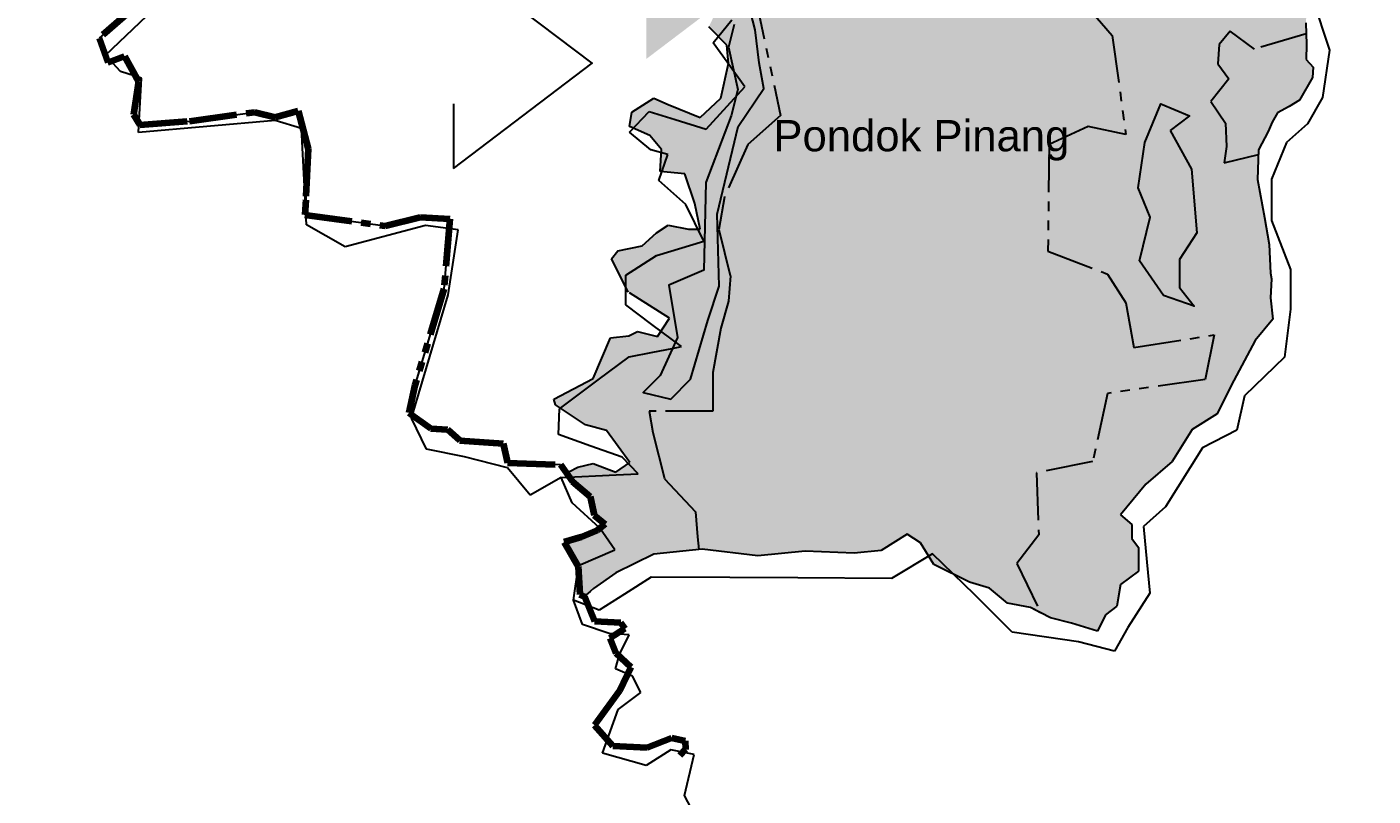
# Model space of a CAD drawing. Header units: millimetres. Extents: x 732789 to 734367, y 13383 to 14017.
# Drawn here: x 733152.58 to 733170.3, y 13746.92 to 13757.05 of the extents above; entities that cross this region are included whole.
import ezdxf

# ---------------------------------------------------------------- set-up
doc = ezdxf.new("R2010")
doc.units = ezdxf.units.MM
doc.linetypes.add('HIDDEN', pattern=[0.375, 0.25, -0.125])
doc.linetypes.add('PHANTOM2', pattern=[1.25, 0.625, -0.125, 0.125, -0.125, 0.125, -0.125])
doc.layers.add('Batas Wilayah', color=7, linetype='PHANTOM2')
doc.layers.add('Bbatas Provinsi', color=7, linetype='PHANTOM2')
doc.styles.get("Standard").update_dxf_attribs({"font": 'arial.ttf'})
picture_1 = doc.add_image_def('image1.png', size_in_pixel=(591, 835))

msp = doc.modelspace()

# ---------------------------------------------------------------- hatches: boundary and pattern name
at = {"true_color": 0xc7c8ca}
h = msp.add_hatch(color=9, dxfattribs=at)
h.dxf.hatch_style = 1
h.paths.add_polyline_path([(733165.226, 13770.645), (733165.125, 13771.322), (733165.146, 13771.726), (733165.086, 13771.989), (733164.609, 13771.922), (733163.412, 13771.902), (733163.157, 13771.882), (733163.157, 13772.042), (733163.004, 13772.026), (733162.987, 13771.898), (733162.756, 13771.948), (733162.595, 13771.989), (733162.517, 13771.982), (733162.608, 13771.255), (733162.45, 13770.64), (733162.229, 13769.705), (733162.293, 13768.79), (733162.229, 13768.601), (733161.914, 13768.932), (733161.55, 13769.847), (733160.792, 13770.888), (733160.508, 13770.541), (733160.034, 13769.831), (733160.192, 13769.452), (733160.271, 13768.916), (733160.729, 13768.821), (733160.824, 13768.222), (733161.44, 13768.033), (733161.819, 13767.764), (733162.076, 13767.552), (733162.081, 13767.542), (733162.14, 13767.543), (733162.013, 13767.914), (733162.62, 13767.99), (733163.578, 13768.019), (733164.328, 13768.095), (733164.603, 13767.936), (733164.717, 13768.134), (733165.05, 13768.501), (733165.308, 13768.893), (733165.312, 13769.395), (733165.244, 13769.927)])
h.paths.add_polyline_path([(733165.16, 13766.915), (733165.23, 13767.842), (733165.615, 13768.516), (733165.374, 13769.937), (733165.394, 13770.638), (733165.319, 13770.629), (733165.226, 13770.645), (733165.244, 13769.927), (733165.312, 13769.395), (733165.308, 13768.893), (733165.05, 13768.501), (733164.717, 13768.134), (733164.603, 13767.936), (733164.328, 13768.095), (733163.578, 13768.019), (733162.62, 13767.99), (733162.013, 13767.914), (733162.14, 13767.543), (733162.081, 13767.542), (733162.244, 13767.216), (733162.283, 13766.82), (733162.828, 13766.524), (733162.917, 13766.257), (733162.808, 13765.861), (733162.78, 13765.698), (733162.83, 13765.611), (733162.742, 13765.478), (733162.7, 13765.234), (733162.528, 13765.157), (733162.441, 13765.028), (733162.262, 13764.759), (733162.315, 13764.427), (733162.293, 13764.151), (733162.542, 13764.132), (733163.267, 13764.075), (733163.921, 13764.024), (733164.126, 13764.071), (733164.293, 13764.455), (733164.348, 13764.646), (733164.117, 13764.661), (733164.117, 13765.687), (733164.4, 13766.007), (733164.497, 13766.206), (733164.712, 13766.503), (733164.789, 13766.448), (733164.949, 13766.629)])
h.paths.add_polyline_path([(733166.797, 13772.955), (733167.447, 13772.979), (733168.002, 13773.388), (733167.881, 13773.966), (733167.009, 13773.966), (733167, 13773.957), (733166.984, 13773.966), (733166.387, 13773.966), (733166.001, 13774.134), (733165.978, 13774.52), (733165.883, 13774.528), (733165.246, 13774.661), (733164.738, 13774.883), (733164.441, 13775.076), (733163.665, 13775.003), (733162.588, 13774.993), (733162.212, 13774.99), (733161.959, 13774.974), (733161.684, 13774.952), (733161.556, 13774.941), (733162.213, 13774.016), (733162.639, 13772.975), (733162.481, 13772.265), (733162.517, 13771.982), (733162.595, 13771.989), (733162.756, 13771.948), (733162.987, 13771.898), (733163.004, 13772.026), (733163.157, 13772.042), (733163.157, 13771.882), (733163.412, 13771.902), (733164.609, 13771.922), (733165.086, 13771.989), (733165.146, 13771.726), (733165.125, 13771.322), (733165.226, 13770.645), (733165.319, 13770.629), (733165.394, 13770.638), (733165.423, 13771.703), (733165.712, 13772.257), (733165.736, 13772.594), (733166.652, 13772.642)])
h.paths.add_polyline_path([(733165.688, 13775.784), (733164.563, 13776.499), (733164.443, 13776.551), (733164.455, 13775.825), (733164.441, 13775.076), (733164.738, 13774.883), (733165.246, 13774.661), (733165.883, 13774.528), (733165.978, 13774.52), (733165.953, 13774.929)])
h.paths.add_polyline_path([(733165.688, 13763.001), (733165.522, 13763.439), (733166.035, 13764.299), (733165.854, 13764.782), (733165.582, 13765.189), (733164.933, 13764.963), (733164.601, 13764.631), (733164.348, 13764.646), (733164.293, 13764.455), (733164.126, 13764.071), (733163.921, 13764.024), (733163.267, 13764.075), (733162.542, 13764.132), (733162.293, 13764.151), (733162.315, 13764.427), (733162.262, 13764.759), (733162.441, 13765.028), (733162.528, 13765.157), (733162.413, 13765.106), (733162.116, 13764.967), (733162.076, 13764.542), (733161.888, 13764.256), (733162.74, 13763.588), (733162.523, 13763.321), (733162.503, 13762.62), (733162.73, 13762.155), (733162.839, 13761.592), (733162.836, 13761.491), (733162.92, 13761.506), (733163.249, 13761.489), (733163.514, 13761.277), (733163.862, 13761.098), (733164.157, 13761.007), (733164.822, 13761.045), (733165.035, 13761.04), (733165.022, 13761.094), (733164.962, 13762.27), (733165.205, 13762.519)])
h.paths.add_polyline_path([(733165.764, 13758.206), (733165.47, 13759.289), (733165.423, 13759.306), (733165.435, 13759.419), (733165.415, 13759.495), (733165.035, 13761.04), (733164.822, 13761.045), (733164.157, 13761.007), (733163.862, 13761.098), (733163.514, 13761.277), (733163.249, 13761.489), (733162.92, 13761.506), (733162.836, 13761.491), (733162.792, 13759.923), (733162.744, 13759.637), (733162.632, 13759.382), (733162.393, 13759.366), (733162.282, 13758.857), (733162.33, 13758.269), (733162.186, 13758.03), (733162.154, 13757.505), (733162.501, 13755.884), (733162.068, 13755.502), (733161.763, 13754.815), (733161.686, 13754.383), (733161.839, 13753.772), (733161.814, 13753.441), (733161.712, 13753.085), (733161.61, 13752.5), (733161.61, 13751.991), (733160.769, 13751.991), (733160.82, 13751.711), (733160.973, 13751.101), (733161.381, 13750.668), (733161.406, 13750.337), (733161.424, 13750.171), (733161.468, 13750.175), (733162.202, 13750.087), (733162.825, 13750.149), (733163.471, 13750.12), (733163.824, 13750.159), (733164.166, 13750.374), (733164.343, 13750.257), (733164.519, 13749.973), (733164.989, 13749.738), (733165.253, 13749.66), (733165.488, 13749.464), (733165.792, 13749.406), (733165.924, 13749.337), (733165.613, 13749.987), (733165.9, 13750.364), (733165.87, 13751.179), (733166.61, 13751.33), (733166.807, 13752.226), (733168.09, 13752.407), (733168.211, 13752.995), (733167.154, 13752.829), (733167.048, 13753.418), (733166.807, 13753.795), (733166.021, 13754.096), (733166.036, 13755.5), (733166.55, 13755.741), (733167.048, 13755.635), (733166.867, 13756.938)])
at = {"true_color": 0x939598, "transparency": 33554643}
h = msp.add_hatch(color=252, dxfattribs=at)
h.dxf.hatch_style = 1
h.set_gradient(color1=(147, 149, 152), color2=(0, 0, 255), rotation=236)
h.paths.add_polyline_path([(733160.733, 13762.711), (733160.733, 13760.844, -0.332335), (733149.074, 13768.914, 0.357219), (733160.733, 13758.496), (733160.733, 13756.629), (733164.747, 13759.67)])
at = {"true_color": 0xeb5a00}
h = msp.add_hatch(color=32, dxfattribs=at)
h.dxf.hatch_style = 1
h.paths.add_polyline_path([(733162.367, 13762.625), (733161.821, 13763.005), (733161.79, 13762.975), (733161.642, 13762.943), (733161.671, 13762.683), (733161.821, 13762.528), (733162.208, 13762.228), (733162.284, 13761.591), (733162.663, 13761.471), (733162.593, 13761.708), (733162.568, 13762.021)])
h.paths.add_polyline_path([(733162.73, 13761.246), (733162.663, 13761.471), (733162.284, 13761.591), (733162.315, 13761.327), (733162.3, 13761.158), (733162.427, 13760.6), (733162.417, 13760.165), (733162.037, 13759.932), (733161.944, 13759.267), (733161.658, 13759.005), (733161.495, 13758.533), (733161.649, 13757.83), (733161.887, 13757.083), (733161.813, 13756.785), (733161.937, 13756.228), (733161.85, 13755.881), (733161.517, 13755), (733161.491, 13753.848), (733161.029, 13753.648), (733161.141, 13752.961), (733160.916, 13752.461), (733160.691, 13752.236), (733161.054, 13752.148), (733161.316, 13752.411), (733161.542, 13753.186), (733161.692, 13753.635), (733161.667, 13754.585), (733161.942, 13755.739), (733162.28, 13756.238), (733162.217, 13756.576), (733162.167, 13757.013), (733162.042, 13757.488), (733161.917, 13758.354), (733162.005, 13758.754), (733162.23, 13759.054), (733162.28, 13759.579), (733162.555, 13759.841), (733162.58, 13760.571)])
h = msp.add_hatch(color=32, dxfattribs=at)
h.dxf.hatch_style = 1
h.paths.add_polyline_path([(733169.515, 13756.52), (733169.423, 13756.623), (733169.427, 13756.818), (733169.423, 13756.961), (733168.741, 13756.758), (733168.422, 13756.994), (733168.278, 13756.82), (733168.258, 13756.563), (733168.402, 13756.368), (733168.165, 13756.07), (733168.361, 13755.782), (733168.371, 13755.474), (733168.34, 13755.259), (733168.792, 13755.369), (733168.795, 13755.432), (733168.923, 13755.671), (733168.976, 13755.797), (733169.045, 13755.919), (733169.198, 13756.003), (733169.332, 13756.087), (733169.507, 13756.383)])
h.paths.add_polyline_path([(733167.912, 13755.177), (733167.632, 13755.685), (733167.887, 13755.879), (733167.509, 13756.036), (733167.298, 13755.528), (733167.211, 13754.932), (733167.369, 13754.547), (733167.228, 13753.969), (733167.544, 13753.513), (733167.947, 13753.373), (733167.754, 13753.618), (733167.754, 13753.986), (733167.982, 13754.337)])
at = {"layer": 'Batas Wilayah', "true_color": 0xffff00}
h = msp.add_hatch(color=2, dxfattribs=at)
h.dxf.hatch_style = 1
h.paths.add_polyline_path([(733169.947, 13778.298), (733169.98, 13778.683), (733169.377, 13779.085), (733168.69, 13778.968), (733168.388, 13778.532), (733167.852, 13778.164), (733167.365, 13777.31), (733167.785, 13776.808), (733168.505, 13776.707), (733168.908, 13777.126), (733169.226, 13777.595), (733169.612, 13777.946)])
h.paths.add_polyline_path([(733166.619, 13761.642), (733166.742, 13761.99), (733166.619, 13762.317), (733166.044, 13762.486), (733165.483, 13762.328), (733164.966, 13762.182), (733165.022, 13761.094), (733165.035, 13761.04), (733165.819, 13761.024), (733166.389, 13761.013), (733166.609, 13761.233)])
h.paths.add_polyline_path([(733166.343, 13760.967), (733166.389, 13761.013), (733165.819, 13761.024), (733165.035, 13761.04), (733165.196, 13760.383), (733165.534, 13760.323), (733165.882, 13760.487), (733166.271, 13760.548)])
h.paths.add_polyline_path([(733169.507, 13756.383), (733169.515, 13756.52), (733169.423, 13756.623), (733169.427, 13756.818), (733169.423, 13756.961), (733168.741, 13756.758), (733168.422, 13756.994), (733168.278, 13756.82), (733168.258, 13756.563), (733168.402, 13756.368), (733168.165, 13756.07), (733168.361, 13755.782), (733168.371, 13755.474), (733168.34, 13755.259), (733168.792, 13755.369), (733168.795, 13755.432), (733168.923, 13755.671), (733168.976, 13755.797), (733169.045, 13755.919), (733169.198, 13756.003), (733169.332, 13756.087)])
h = msp.add_hatch(color=2, dxfattribs=at)
h.dxf.hatch_style = 1
h.paths.add_polyline_path([(733169.439, 13757.525), (733169.37, 13757.739), (733169.301, 13757.838), (733169.179, 13758.01), (733169.087, 13758.148), (733169.014, 13758.106), (733168.972, 13757.949), (733168.869, 13757.926), (733168.669, 13757.997), (733168.559, 13758.123), (733168.463, 13758.161), (733168.276, 13758.184), (733168.157, 13758.245), (733167.974, 13758.329), (733167.863, 13758.39), (733167.836, 13758.528), (733167.832, 13758.65), (733167.572, 13758.896), (733167.591, 13759.034), (733167.472, 13759.175), (733167.262, 13759.24), (733167.117, 13759.482), (733167.036, 13759.779), (733167.068, 13760.268), (733167.013, 13760.273), (733166.936, 13760.918), (733166.998, 13760.971), (733166.693, 13761.007), (733166.389, 13761.013), (733166.343, 13760.967), (733166.271, 13760.548), (733165.882, 13760.487), (733165.534, 13760.323), (733165.196, 13760.383), (733165.415, 13759.495), (733165.764, 13758.206), (733166.867, 13756.938), (733167.048, 13755.635), (733166.55, 13755.741), (733166.036, 13755.5), (733166.021, 13754.096), (733166.807, 13753.795), (733167.048, 13753.418), (733167.154, 13752.829), (733168.211, 13752.995), (733168.09, 13752.407), (733166.807, 13752.226), (733166.61, 13751.33), (733165.87, 13751.179), (733165.9, 13750.364), (733165.613, 13749.987), (733165.924, 13749.337), (733166.056, 13749.269), (733166.331, 13749.2), (733166.673, 13749.093), (733166.781, 13749.308), (733166.928, 13749.425), (733166.977, 13749.709), (733167.212, 13749.885), (733167.212, 13750.198), (733167.124, 13750.315), (733167.124, 13750.501), (733166.977, 13750.628), (733167.31, 13751.029), (733167.655, 13751.33), (733167.92, 13751.751), (733168.248, 13751.954), (733168.436, 13752.328), (733168.748, 13752.921), (733168.982, 13753.202), (733168.951, 13753.483), (733168.967, 13753.732), (733168.951, 13753.81), (733168.936, 13754.185), (733168.873, 13754.543), (733168.779, 13755.042), (733168.792, 13755.369), (733168.34, 13755.259), (733168.371, 13755.474), (733168.361, 13755.782), (733168.165, 13756.07), (733168.402, 13756.368), (733168.258, 13756.563), (733168.278, 13756.82), (733168.422, 13756.994), (733168.741, 13756.758), (733169.423, 13756.961), (733169.419, 13757.104)])
h.paths.add_polyline_path([(733162.282, 13758.857), (733162.393, 13759.366), (733162.632, 13759.382), (733162.744, 13759.637), (733162.792, 13759.923), (733162.836, 13761.491), (733162.69, 13761.463), (733162.216, 13761.613), (733162.205, 13761.411), (733162.237, 13761.124), (733162.354, 13760.697), (733162.311, 13760.346), (733161.993, 13760.251), (733161.769, 13760.389), (733161.536, 13760.283), (733161.504, 13760.102), (733161.61, 13759.837), (733161.769, 13759.635), (733161.791, 13759.402), (733161.557, 13759.402), (733161.344, 13759.625), (733161.111, 13759.699), (733160.983, 13759.434), (733160.919, 13759.03), (733161.079, 13758.612), (733160.952, 13758.358), (733161.068, 13758.082), (733161.132, 13757.732), (733161.451, 13757.594), (733161.706, 13757.371), (733161.557, 13757.053), (733161.791, 13756.808), (733161.813, 13756.569), (733161.712, 13756.112), (733161.441, 13755.859), (733161.018, 13756.028), (733160.831, 13756.112), (733160.543, 13755.926), (733160.51, 13755.74), (733160.78, 13755.622), (733160.933, 13755.436), (733160.916, 13755.148), (733161.238, 13755.115), (733161.373, 13754.726), (733161.441, 13754.387), (733161.288, 13754.387), (733161.018, 13754.438), (733160.865, 13754.337), (733160.679, 13754.168), (733160.357, 13754.1), (733160.272, 13753.998), (733160.408, 13753.728), (733160.493, 13753.559), (733161.038, 13753.214), (733160.879, 13752.976), (733160.614, 13753.042), (733160.501, 13752.982), (733160.262, 13752.956), (733160.031, 13752.42), (733159.514, 13752.149), (733159.534, 13752.076), (733159.931, 13751.811), (733160.209, 13751.738), (733160.514, 13751.315), (733160.329, 13751.189), (733160.031, 13751.302), (733159.832, 13751.255), (733159.713, 13751.193), (733159.685, 13751.173), (733159.762, 13751.065), (733159.993, 13750.867), (733160.045, 13750.624), (733160.19, 13750.505), (733160.085, 13750.42), (733159.874, 13750.334), (733159.65, 13750.268), (733159.835, 13749.948), (733159.855, 13749.579), (733159.92, 13749.55), (733159.996, 13749.619), (733160.038, 13749.657), (733160.332, 13749.863), (733160.831, 13750.107), (733161.424, 13750.171), (733161.406, 13750.337), (733161.381, 13750.668), (733160.973, 13751.101), (733160.82, 13751.711), (733160.769, 13751.991), (733161.61, 13751.991), (733161.61, 13752.5), (733161.712, 13753.085), (733161.814, 13753.441), (733161.839, 13753.772), (733161.686, 13754.383), (733161.763, 13754.815), (733162.068, 13755.502), (733162.501, 13755.884), (733162.154, 13757.505), (733162.186, 13758.03), (733162.33, 13758.269)])

# ---------------------------------------------------------------- linework, layer by layer
at = {"color": 18, "linetype": 'HIDDEN', "ltscale": 2000, "true_color": 0x000000}
for points in [[(733159.612, 13751.116), (733159.202, 13750.886), (733158.902, 13751.245), (733158.336, 13751.392), (733157.836, 13751.492), (733157.641, 13751.898), (733158.124, 13753.522), (733158.256, 13754.378), (733157.823, 13754.435), (733156.768, 13754.153), (733156.259, 13754.444), (733156.193, 13755.714), (733155.844, 13755.818), (733154.045, 13755.658), (733154.082, 13756.376), (733153.809, 13756.461), (733153.611, 13756.678), (733155.166, 13758.16)], [(733169.46, 13757.561), (733169.643, 13757.006), (733169.728, 13756.745), (733169.635, 13756.122), (733169.439, 13755.774), (733169.164, 13755.527), (733168.964, 13755.047), (733168.964, 13754.501), (733169.217, 13753.855), (733169.217, 13753.335), (733169.136, 13752.704), (733168.61, 13752.193), (733168.507, 13751.743), (733168.056, 13751.507), (733167.568, 13750.73), (733167.28, 13750.472), (733167.324, 13750.004), (733167.362, 13749.597), (733167.073, 13749.141), (733166.896, 13748.831), (733166.423, 13748.956), (733165.551, 13749.082), (733165.056, 13749.576), (733164.502, 13750.115), (733163.96, 13749.789), (733162.726, 13749.797), (733161.832, 13749.802), (733160.798, 13749.808), (733160.444, 13749.583), (733160.112, 13749.371), (733159.772, 13749.501), (733159.838, 13749.959), (733160.318, 13750.165), (733160.119, 13750.453), (733159.754, 13750.785), (733159.612, 13751.116), (733160.333, 13751.151), (733160.624, 13751.165), (733160.415, 13751.387), (733160.002, 13751.529), (733159.576, 13751.682), (733159.588, 13752.024), (733160.096, 13752.402), (733160.507, 13752.707), (733160.817, 13752.768), (733161.072, 13752.817), (733161.194, 13752.841), (733160.805, 13753.133), (733160.462, 13753.392), (733160.463, 13753.782), (733160.864, 13754.042), (733161.49, 13754.231), (733161.254, 13754.71), (733160.899, 13755.029), (733161.017, 13755.371), (733160.793, 13755.43), (733160.509, 13755.666), (733160.769, 13755.937), (733161.112, 13755.831), (733161.518, 13755.705), (733161.797, 13756.008), (733162.031, 13756.263), (733161.797, 13756.586), (733161.612, 13756.842), (733161.856, 13757.141)], [(733161.36, 13746.69), (733161.234, 13746.933), (733161.36, 13747.472), (733161.054, 13747.534), (733160.73, 13747.328), (733160.155, 13747.49), (733160.361, 13748.064), (733160.658, 13748.289), (733160.55, 13748.501), (733160.325, 13748.599), (733160.379, 13748.788), (733160.505, 13749.048), (733160.244, 13749.066), (733159.893, 13749.183), (733159.772, 13749.501)]]:
    msp.add_lwpolyline(points, dxfattribs=at)
for points in [[(733158.194, 13755.186), (733160.021, 13756.571), (733158.194, 13757.955)], [(733161.887, 13757.083), (733161.813, 13756.785), (733161.937, 13756.228), (733161.85, 13755.881), (733161.517, 13755), (733161.491, 13753.848), (733161.029, 13753.648), (733161.141, 13752.961), (733160.916, 13752.461), (733160.691, 13752.236), (733161.054, 13752.148), (733161.316, 13752.411), (733161.542, 13753.186), (733161.692, 13753.635), (733161.667, 13754.585), (733161.942, 13755.739), (733162.28, 13756.238), (733162.217, 13756.576), (733162.167, 13757.013), (733162.042, 13757.488)], [(733158.194, 13756.036), (733158.194, 13755.186)], [(733158.194, 13756.036), (733158.194, 13755.186)], [(733167.632, 13755.685), (733167.912, 13755.177), (733167.982, 13754.337), (733167.754, 13753.986), (733167.754, 13753.618), (733167.947, 13753.373), (733167.947, 13753.373), (733167.544, 13753.513), (733167.228, 13753.969), (733167.369, 13754.547), (733167.211, 13754.932), (733167.211, 13754.932), (733167.298, 13755.528), (733167.509, 13756.036), (733167.887, 13755.879), (733167.632, 13755.685)]]:
    msp.add_lwpolyline(points)
at = {"layer": 'Batas Wilayah'}
for points in [[(733165.764, 13758.206), (733166.867, 13756.938), (733167.048, 13755.635), (733166.55, 13755.741), (733166.036, 13755.5), (733166.021, 13754.096), (733166.807, 13753.795), (733167.048, 13753.418), (733167.154, 13752.829), (733168.211, 13752.995), (733168.09, 13752.407), (733166.807, 13752.226), (733166.61, 13751.33), (733165.87, 13751.179), (733165.9, 13750.364), (733165.613, 13749.987), (733165.924, 13749.337)], [(733162.154, 13757.505), (733162.501, 13755.884), (733162.068, 13755.502), (733161.763, 13754.815), (733161.686, 13754.383), (733161.839, 13753.772), (733161.814, 13753.441), (733161.712, 13753.085), (733161.61, 13752.5), (733161.61, 13751.991), (733160.769, 13751.991), (733160.82, 13751.711), (733160.973, 13751.101), (733161.381, 13750.668), (733161.406, 13750.337), (733161.424, 13750.171)], [(733159.713, 13751.193), (733159.832, 13751.255), (733160.031, 13751.302), (733160.329, 13751.189), (733160.514, 13751.315), (733160.209, 13751.738), (733159.931, 13751.811), (733159.534, 13752.076), (733159.514, 13752.149), (733160.031, 13752.42), (733160.262, 13752.956), (733160.501, 13752.982), (733160.614, 13753.042), (733160.879, 13752.976), (733161.038, 13753.214), (733160.493, 13753.559), (733160.408, 13753.728), (733160.272, 13753.998), (733160.357, 13754.1), (733160.679, 13754.168), (733160.865, 13754.337), (733161.018, 13754.438), (733161.288, 13754.387), (733161.441, 13754.387), (733161.373, 13754.726), (733161.238, 13755.115), (733160.916, 13755.148), (733160.933, 13755.436), (733160.78, 13755.622), (733160.51, 13755.74), (733160.543, 13755.926), (733160.831, 13756.112), (733161.018, 13756.028), (733161.441, 13755.859), (733161.712, 13756.112), (733161.813, 13756.569), (733161.791, 13756.808), (733161.557, 13757.053)], [(733169.423, 13756.961), (733168.741, 13756.758), (733168.422, 13756.994), (733168.278, 13756.82), (733168.258, 13756.563), (733168.402, 13756.368), (733168.165, 13756.07), (733168.361, 13755.782), (733168.371, 13755.474), (733168.34, 13755.259), (733168.792, 13755.369)], [(733165.924, 13749.337), (733165.792, 13749.406)]]:
    msp.add_lwpolyline(points, dxfattribs=at)
at = {"layer": 'Batas Wilayah', "color": 251, "lineweight": 100, "true_color": 0x636466, "transparency": 33554585}
msp.add_lwpolyline([(733154.046, 13757.355), (733153.525, 13756.902), (733153.642, 13756.583), (733153.861, 13756.667), (733154.046, 13756.331), (733153.979, 13755.895), (733154.063, 13755.76), (733154.718, 13755.811), (733155.576, 13755.928), (733155.845, 13755.861), (733156.147, 13755.945), (733156.279, 13755.446), (733156.246, 13754.775), (733156.233, 13754.577), (733157.294, 13754.432), (733157.755, 13754.544), (733158.144, 13754.524), (733158.066, 13753.6), (733157.684, 13752.332), (733157.605, 13751.97), (733157.896, 13751.763), (733158.113, 13751.75), (733158.278, 13751.605), (733158.845, 13751.566), (733158.905, 13751.309), (733159.604, 13751.289), (733159.762, 13751.065), (733159.993, 13750.867), (733160.045, 13750.624), (733160.19, 13750.505), (733160.085, 13750.42), (733159.874, 13750.334), (733159.65, 13750.268), (733159.835, 13749.948), (733159.855, 13749.579), (733159.92, 13749.55)], dxfattribs=at)
at = {"layer": 'Bbatas Provinsi', "ltscale": 4000, "transparency": 33554687}
for points in [[(733154.046, 13757.355), (733153.525, 13756.902), (733153.642, 13756.583), (733153.861, 13756.667), (733154.046, 13756.331), (733153.979, 13755.895), (733154.063, 13755.76), (733154.718, 13755.811), (733155.576, 13755.928), (733155.845, 13755.861), (733156.147, 13755.945), (733156.279, 13755.446), (733156.246, 13754.775), (733156.233, 13754.577), (733157.294, 13754.432), (733157.755, 13754.544), (733158.144, 13754.524), (733158.066, 13753.6), (733157.684, 13752.332), (733157.605, 13751.97), (733157.896, 13751.763), (733158.113, 13751.75), (733158.278, 13751.605), (733158.845, 13751.566), (733158.905, 13751.309), (733159.604, 13751.289), (733159.762, 13751.065), (733159.993, 13750.867), (733160.045, 13750.624), (733160.19, 13750.505), (733160.085, 13750.42), (733159.874, 13750.334), (733159.65, 13750.268), (733159.835, 13749.948), (733159.855, 13749.579), (733159.92, 13749.55)], [(733169.419, 13757.104), (733169.427, 13756.818), (733169.423, 13756.623), (733169.515, 13756.52), (733169.507, 13756.383), (733169.332, 13756.087), (733169.198, 13756.003), (733169.045, 13755.919), (733168.976, 13755.797), (733168.923, 13755.671), (733168.795, 13755.432), (733168.779, 13755.042), (733168.873, 13754.543), (733168.936, 13754.185), (733168.951, 13753.81), (733168.967, 13753.732), (733168.951, 13753.483), (733168.982, 13753.202), (733168.748, 13752.921), (733168.436, 13752.328), (733168.248, 13751.954), (733167.92, 13751.751), (733167.655, 13751.33), (733167.31, 13751.029), (733166.977, 13750.628), (733167.124, 13750.501), (733167.124, 13750.315), (733167.212, 13750.198), (733167.212, 13749.885), (733166.977, 13749.709), (733166.928, 13749.425), (733166.781, 13749.308), (733166.673, 13749.093), (733166.331, 13749.2), (733166.056, 13749.269), (733165.792, 13749.406), (733165.488, 13749.464), (733165.253, 13749.66), (733164.989, 13749.738), (733164.519, 13749.973), (733164.343, 13750.257), (733164.166, 13750.374), (733163.824, 13750.159), (733163.471, 13750.12), (733162.825, 13750.149), (733162.202, 13750.087), (733161.468, 13750.175), (733160.831, 13750.107), (733160.332, 13749.863), (733160.038, 13749.657), (733159.92, 13749.55), (733160.048, 13749.227), (733160.39, 13749.207), (733160.449, 13749.129), (733160.253, 13749.002), (733160.332, 13748.806), (733160.528, 13748.621), (733160.381, 13748.308), (733160.048, 13747.858), (733160.293, 13747.584), (733160.743, 13747.562), (733161.067, 13747.689), (733161.243, 13747.65), (733161.25, 13747.535), (733161.174, 13747.458)], [(733159.713, 13751.193), (733159.685, 13751.173), (733159.762, 13751.065), (733159.993, 13750.867), (733160.045, 13750.624), (733160.19, 13750.505), (733160.085, 13750.42), (733159.65, 13750.268), (733159.835, 13749.948), (733159.855, 13749.579), (733159.92, 13749.55), (733159.996, 13749.619)]]:
    msp.add_lwpolyline(points, dxfattribs=at)
at = {"layer": 'Bbatas Provinsi', "color": 252, "lineweight": 100, "ltscale": 4000, "true_color": 0x939598, "transparency": 33554554}
msp.add_lwpolyline([(733159.92, 13749.55), (733160.048, 13749.227), (733160.39, 13749.207), (733160.449, 13749.129), (733160.253, 13749.002), (733160.332, 13748.806), (733160.528, 13748.621), (733160.381, 13748.308), (733160.048, 13747.858), (733160.293, 13747.584), (733160.743, 13747.562), (733161.067, 13747.689), (733161.243, 13747.65), (733161.25, 13747.535), (733161.174, 13747.458)], dxfattribs=at)

# ---------------------------------------------------------------- texts
at = {"layer": 'Batas Wilayah', "insert": (733162.406, 13755.824), "char_height": 0.41124, "attachment_point": 1}
msp.add_mtext_dynamic_manual_height_columns('Pondok Pinang', width=5.514, gutter_width=2.056, heights=[0], dxfattribs=at)

# ---------------------------------------------------------------- pictures from other files: only their frames are drawn
image = msp.add_image(picture_1, insert=(733076.287, 13645.794), size_in_units=(210.206, 296.992))
image.dxf.flags = 7

doc.saveas('drawing.dxf')
